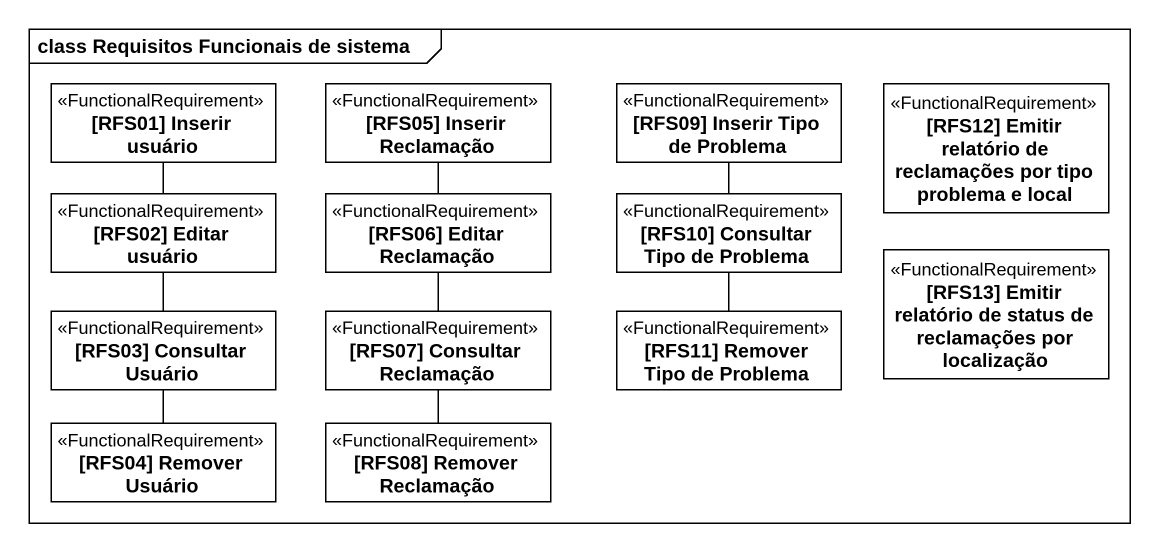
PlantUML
@startuml
mainframe class Requisitos Funcionais de sistema
hide circle
hide empty members
class "[RFS01] Inserir usuário" as RFS01_Inserir_usuário <<FunctionalRequirement>>
class "[RFS05] Inserir Reclamação" as RFS05_Inserir_Reclamação <<FunctionalRequirement>>
class "[RFS09] Inserir Tipo de Problema" as RFS09_Inserir_Tipo_de <<FunctionalRequirement>>
class "[RFS12] Emitir relatório de reclamações por tipo problema e local" as RFS12_Emitir_relatório_de <<FunctionalRequirement>>
class "[RFS02] Editar usuário" as RFS02_Editar_usuário <<FunctionalRequirement>>
class "[RFS06] Editar Reclamação" as RFS06_Editar_Reclamação <<FunctionalRequirement>>
class "[RFS10] Consultar Tipo de Problema" as RFS10_Consultar_Tipo_de <<FunctionalRequirement>>
class "[RFS13] Emitir relatório de status de reclamações por localização" as RFS13_Emitir_relatório_de <<FunctionalRequirement>>
class "[RFS03] Consultar Usuário" as RFS03_Consultar_Usuário <<FunctionalRequirement>>
class "[RFS07] Consultar Reclamação" as RFS07_Consultar_Reclamação <<FunctionalRequirement>>
class "[RFS11] Remover Tipo de Problema" as RFS11_Remover_Tipo_de <<FunctionalRequirement>>
class "[RFS04] Remover Usuário" as RFS04_Remover_Usuário <<FunctionalRequirement>>
class "[RFS08] Remover Reclamação" as RFS08_Remover_Reclamação <<FunctionalRequirement>>
RFS05_Inserir_Reclamação -- RFS06_Editar_Reclamação
RFS09_Inserir_Tipo_de -- RFS10_Consultar_Tipo_de
RFS02_Editar_usuário -up- RFS01_Inserir_usuário
RFS06_Editar_Reclamação -- RFS07_Consultar_Reclamação
RFS10_Consultar_Tipo_de -- RFS11_Remover_Tipo_de
RFS03_Consultar_Usuário -up- RFS02_Editar_usuário
RFS03_Consultar_Usuário -- RFS04_Remover_Usuário
RFS07_Consultar_Reclamação -- RFS08_Remover_Reclamação
@enduml
